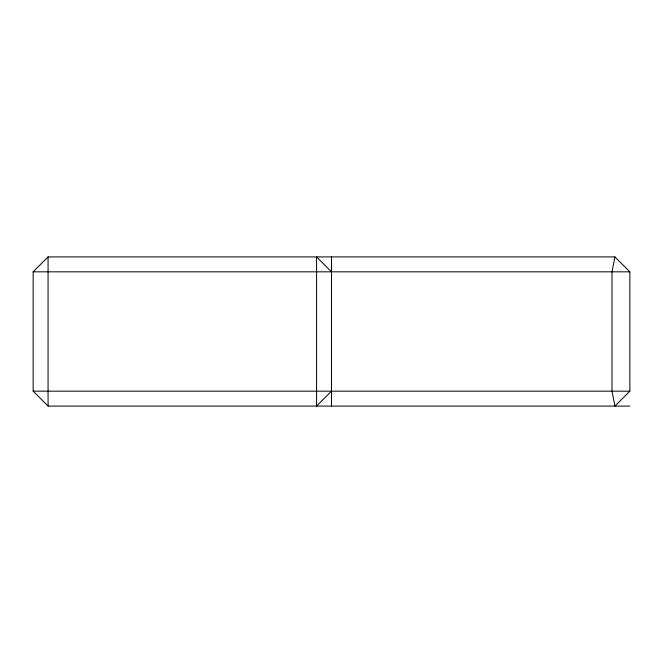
<?xml version="1.0" encoding="UTF-8"?>
<svg xmlns="http://www.w3.org/2000/svg" width="663" height="663" viewBox="0 0 663 663"><rect width="100%" height="100%" fill="white"/><g stroke="black" fill="none" stroke-linecap="round" stroke-linejoin="round"><path stroke-width="0.99" d="M614.933 256.913L612.007 271.83L612.007 391.17L614.933 406.087L629.85 391.17L629.85 271.83L614.933 256.913L48.068 256.913L33.15 271.83L33.15 391.17L48.068 406.087L629.85 406.087M331.5 391.17L316.582 406.087L316.582 256.913L331.5 271.83M33.15 271.83L629.85 271.83M33.15 391.17L629.85 391.17M331.5 256.913L331.5 406.087M48.068 256.913L48.068 406.087"/></g></svg>
